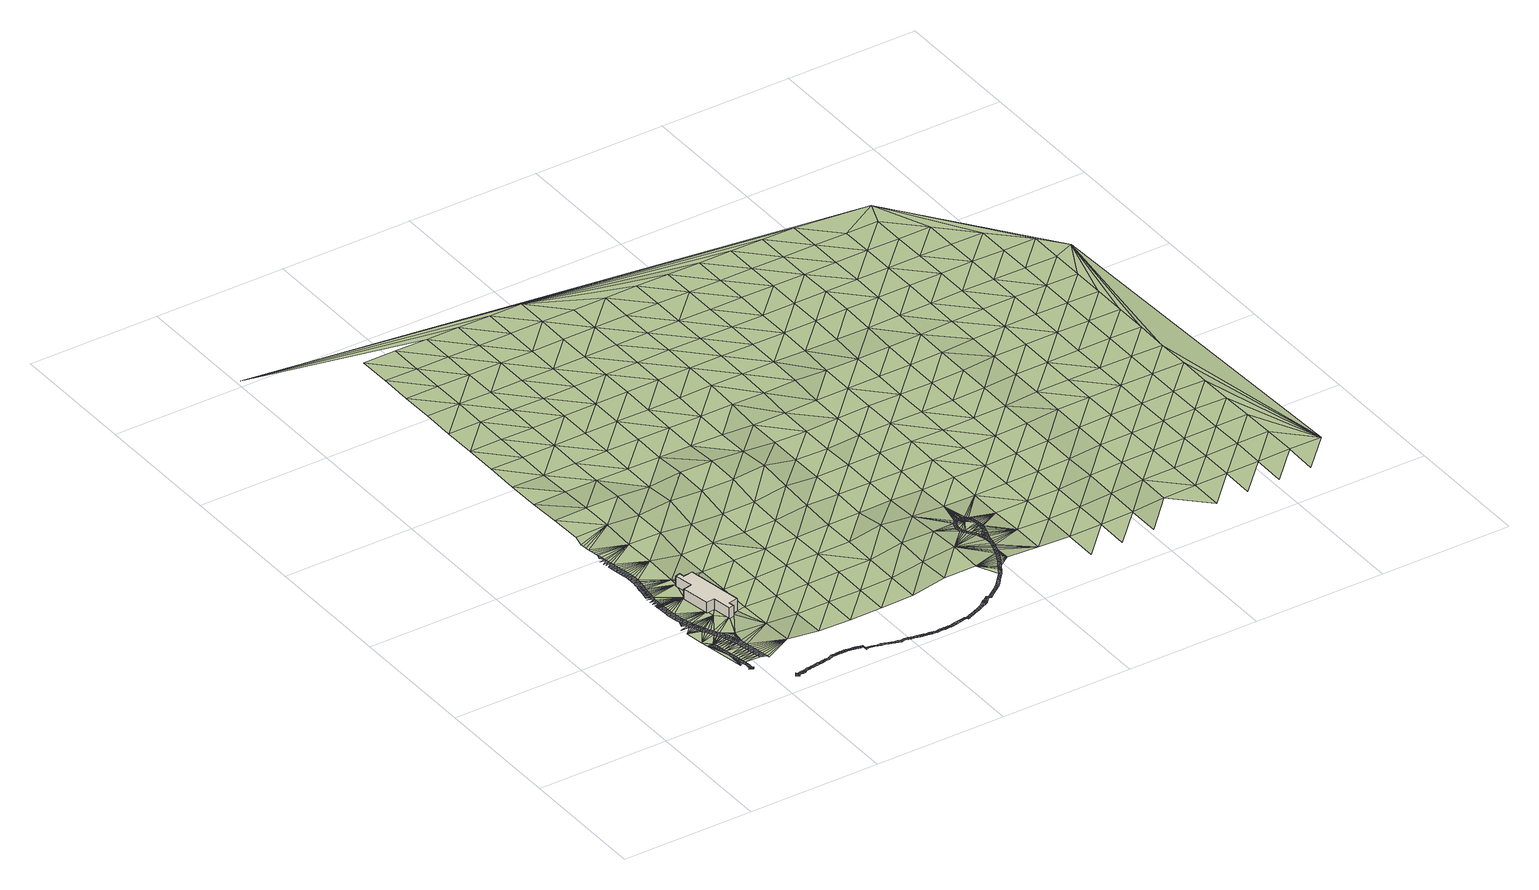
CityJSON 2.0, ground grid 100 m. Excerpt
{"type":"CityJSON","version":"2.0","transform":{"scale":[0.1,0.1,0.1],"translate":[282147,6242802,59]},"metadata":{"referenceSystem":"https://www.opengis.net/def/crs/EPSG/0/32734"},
"CityObjects":{
"building1":{"type":"Building","attributes":{"osm_building":"grandstand","osm_building:levels":"2","osm_name":"CPUT Athletics Stadium","osm_address":"Bellville 7530 Cape Town","plus_code":"4FRW3J9V+8PF","ground_height":63.76,"building_height":6.9,"roof_height":70.66},"geometry":[{"type":"Solid","lod":"1","boundaries":[[[[0,1,2,3]],[[1,4,5,2]],[[4,6,7,5]],[[6,8,9,7]],[[8,10,11,9]],[[10,12,13,11]],[[12,14,15,13]],[[14,16,17,15]],[[16,18,19,17]],[[18,20,21,19]],[[20,22,23,21]],[[22,0,3,23]],[[3,2,5,7,9,11,13,15,17,19,21,23]],[[22,20,18,16,14,12,10,8,6,4,1,0]]]]}]},
"terrain1":{"type":"TINRelief","geometry":[{"type":"CompositeSurface","lod":"1","boundaries":[[[24,25,26]],[[26,25,27]],[[28,26,27]],[[29,26,28]],[[26,29,30]],[[26,31,32]],[[30,31,26]],[[32,31,33]],[[33,34,32]],[[35,32,34]],[[32,35,36]],[[37,32,36]],[[38,32,39]],[[32,37,40]],[[41,32,40]],[[32,41,42]],[[32,42,43]],[[43,44,32]],[[32,44,45]],[[32,45,46]],[[47,32,46]],[[48,32,47]],[[48,49,32]],[[32,49,50]],[[51,32,50]],[[51,52,32]],[[32,52,39]],[[53,38,39]],[[53,54,38]],[[38,54,55]],[[38,55,56]],[[56,57,38]],[[38,58,59]],[[60,61,62]],[[63,64,60]],[[65,64,66]],[[57,67,38]],[[65,68,69]],[[69,70,71]],[[71,72,73]],[[74,73,75]],[[67,57,76]],[[67,76,77]],[[67,77,78]],[[79,59,80]],[[81,82,74]],[[83,84,85]],[[84,83,86]],[[85,84,79]],[[87,80,59]],[[78,88,89]],[[82,90,91]],[[89,88,92]],[[89,92,93]],[[94,87,59]],[[93,95,89]],[[96,97,91]],[[98,94,59]],[[38,99,58]],[[100,97,101]],[[102,103,95]],[[103,102,104]],[[105,98,59]],[[106,107,104]],[[108,107,106]],[[107,108,109]],[[107,109,110]],[[100,111,110]],[[59,112,105]],[[112,59,58]],[[113,99,38]],[[38,114,113]],[[115,116,86]],[[116,115,117]],[[116,117,118]],[[114,38,67]],[[118,119,116]],[[62,61,120]],[[63,60,62]],[[63,66,64]],[[68,65,66]],[[68,70,69]],[[72,71,70]],[[89,67,78]],[[73,72,75]],[[103,89,95]],[[74,75,121]],[[103,104,107]],[[81,74,121]],[[97,122,101]],[[123,90,82]],[[96,91,90]],[[110,124,107]],[[97,96,122]],[[100,101,111]],[[123,82,81]],[[111,124,110]],[[125,126,127]],[[128,125,127]],[[128,129,125]],[[129,130,125]],[[131,132,126]],[[133,134,135]],[[136,132,131]],[[131,137,136]],[[131,138,137]],[[131,139,138]],[[125,130,140]],[[131,141,139]],[[134,142,135]],[[125,140,143]],[[144,145,146]],[[135,142,147]],[[125,143,148]],[[149,141,131]],[[150,135,147]],[[150,151,135]],[[135,151,152]],[[152,153,135]],[[154,125,148]],[[135,153,155]],[[131,156,149]],[[157,135,155]],[[157,158,135]],[[135,158,159]],[[159,160,135]],[[161,125,154]],[[161,162,125]],[[163,164,165]],[[166,164,163]],[[156,167,168]],[[169,164,166]],[[168,167,170]],[[167,171,170]],[[169,172,164]],[[171,167,173]],[[164,172,174]],[[167,175,173]],[[175,167,176]],[[162,177,178]],[[167,179,176]],[[179,167,180]],[[167,181,180]],[[182,181,167]],[[177,133,178]],[[183,182,167]],[[167,184,183]],[[185,184,167]],[[186,185,167]],[[187,188,189]],[[188,187,190]],[[167,145,186]],[[191,190,187]],[[187,192,191]],[[145,167,146]],[[193,192,187]],[[194,193,187]],[[194,187,195]],[[125,131,126]],[[167,196,146]],[[197,195,187]],[[135,178,133]],[[198,197,187]],[[199,200,201]],[[167,156,131]],[[178,125,162]],[[202,198,203]],[[204,205,206]],[[202,203,207]],[[160,207,203]],[[208,209,196]],[[209,208,210]],[[211,210,208]],[[212,211,208]],[[212,208,213]],[[203,135,160]],[[208,214,213]],[[214,208,215]],[[216,215,208]],[[217,216,218]],[[218,219,217]],[[167,208,196]],[[178,135,220]],[[219,218,221]],[[125,222,131]],[[221,218,223]],[[218,224,223]],[[218,225,224]],[[225,218,226]],[[178,222,125]],[[227,226,218]],[[187,203,198]],[[220,135,203]],[[218,216,208]],[[228,227,229]],[[230,228,229]],[[230,229,231]],[[231,229,232]],[[229,233,232]],[[229,234,233]],[[235,234,229]],[[229,236,235]],[[208,167,237]],[[229,238,236]],[[229,239,238]],[[239,229,240]],[[240,229,241]],[[218,229,227]],[[241,242,243]],[[244,220,20]],[[245,243,242]],[[245,242,246]],[[247,246,242]],[[247,242,248]],[[248,242,249]],[[249,242,250]],[[251,250,242]],[[251,242,252]],[[252,242,253]],[[254,218,208]],[[20,220,203]],[[255,256,253]],[[256,255,257]],[[257,255,258]],[[218,254,259]],[[229,242,241]],[[254,260,259]],[[255,261,258]],[[203,262,20]],[[203,187,263]],[[261,255,264]],[[265,259,20]],[[255,253,242]],[[265,20,262]],[[218,259,266]],[[267,229,218]],[[263,187,268]],[[269,262,203]],[[270,264,271]],[[259,265,266]],[[266,267,218]],[[264,255,271]],[[242,229,272]],[[269,203,263]],[[262,273,265]],[[270,274,275]],[[229,267,272]],[[274,270,271]],[[255,242,276]],[[262,269,273]],[[265,277,266]],[[278,279,275]],[[263,268,280]],[[242,272,276]],[[278,275,274]],[[281,271,255]],[[265,273,277]],[[266,282,267]],[[283,284,279]],[[280,268,285]],[[286,269,263]],[[281,255,276]],[[278,283,279]],[[274,271,287]],[[282,266,277]],[[267,288,272]],[[286,263,280]],[[269,289,273]],[[287,278,274]],[[290,284,291]],[[287,271,281]],[[283,292,284]],[[267,282,288]],[[272,293,276]],[[269,286,289]],[[284,292,291]],[[294,277,273]],[[295,296,290]],[[285,297,280]],[[298,283,278]],[[272,288,293]],[[278,287,299]],[[277,294,282]],[[281,276,300]],[[296,295,301]],[[294,273,289]],[[290,291,295]],[[283,298,292]],[[297,285,302]],[[278,299,298]],[[280,303,286]],[[281,300,287]],[[300,276,293]],[[304,305,301]],[[288,282,306]],[[292,307,291]],[[303,280,297]],[[294,308,282]],[[304,301,295]],[[289,286,309]],[[299,287,310]],[[307,292,298]],[[311,312,305]],[[282,308,306]],[[300,310,287]],[[293,288,313]],[[291,314,295]],[[286,303,309]],[[305,304,311]],[[289,315,294]],[[299,316,298]],[[307,314,291]],[[297,302,317]],[[288,306,313]],[[310,316,299]],[[318,300,293]],[[315,289,309]],[[312,311,319]],[[308,294,320]],[[304,295,321]],[[317,302,322]],[[314,323,295]],[[324,303,297]],[[325,326,327]],[[328,307,298]],[[318,293,313]],[[316,329,298]],[[300,330,310]],[[304,321,311]],[[294,315,320]],[[321,295,323]],[[309,303,324]],[[306,308,331]],[[307,328,314]],[[324,297,317]],[[328,298,329]],[[300,318,330]],[[316,310,332]],[[319,311,333]],[[308,320,331]],[[313,306,334]],[[335,323,314]],[[321,333,311]],[[309,336,315]],[[337,309,324]],[[310,330,332]],[[314,328,335]],[[326,338,327]],[[317,322,339]],[[316,340,329]],[[306,331,334]],[[318,313,341]],[[309,337,336]],[[333,325,319]],[[315,342,320]],[[343,321,323]],[[339,322,344]],[[316,332,340]],[[323,335,345]],[[317,346,324]],[[330,318,341]],[[328,329,347]],[[341,313,334]],[[321,343,333]],[[315,336,342]],[[343,323,345]],[[348,331,320]],[[328,347,335]],[[346,317,339]],[[347,329,340]],[[337,324,349]],[[338,350,327]],[[330,351,332]],[[352,325,333]],[[320,342,348]],[[330,341,353]],[[354,334,331]],[[345,335,355]],[[349,324,346]],[[333,343,352]],[[356,336,337]],[[340,332,351]],[[330,353,351]],[[347,355,335]],[[344,357,339]],[[331,348,354]],[[341,334,358]],[[345,359,343]],[[356,337,349]],[[325,352,326]],[[342,336,360]],[[357,344,361]],[[355,359,345]],[[346,339,362]],[[358,353,341]],[[363,347,340]],[[358,334,354]],[[340,351,364]],[[343,365,352]],[[336,356,360]],[[342,366,348]],[[357,362,339]],[[363,340,364]],[[359,365,343]],[[367,349,346]],[[368,355,347]],[[361,369,370]],[[371,361,370]],[[372,351,353]],[[326,352,373]],[[361,371,374]],[[342,360,366]],[[375,353,358]],[[374,376,361]],[[348,377,354]],[[355,368,359]],[[362,367,346]],[[361,376,378]],[[347,363,368]],[[365,373,352]],[[357,361,379]],[[378,380,361]],[[349,381,356]],[[372,364,351]],[[361,380,382]],[[353,375,372]],[[361,382,383]],[[384,361,383]],[[348,366,377]],[[384,385,361]],[[379,361,385]],[[386,358,354]],[[367,381,349]],[[373,338,326]],[[362,357,387]],[[360,356,388]],[[389,390,391]],[[365,359,392]],[[393,357,379]],[[357,393,394]],[[359,368,395]],[[396,389,391]],[[357,394,397]],[[398,396,391]],[[397,399,357]],[[400,398,391]],[[363,364,401]],[[399,402,357]],[[386,354,377]],[[357,403,387]],[[404,364,372]],[[403,357,405]],[[406,400,391]],[[407,405,357]],[[408,407,357]],[[409,408,357]],[[357,402,410]],[[409,357,411]],[[412,406,391]],[[357,413,411]],[[414,357,410]],[[362,415,367]],[[416,375,358]],[[413,357,417]],[[417,357,414]],[[418,412,391]],[[356,381,388]],[[419,362,387]],[[420,362,419]],[[420,421,362]],[[359,395,392]],[[422,362,421]],[[391,423,418]],[[362,422,424]],[[362,424,425]],[[362,425,426]],[[427,362,426]],[[428,362,427]],[[423,391,429]],[[362,428,430]],[[431,429,391]],[[360,432,366]],[[363,401,368]],[[433,373,365]],[[362,430,434]],[[435,431,391]],[[436,362,434]],[[436,437,362]],[[437,438,362]],[[401,364,404]],[[362,438,415]],[[358,386,416]],[[439,367,415]],[[440,367,439]],[[375,441,372]],[[373,433,338]],[[442,367,440]],[[443,367,442]],[[410,444,414]],[[367,443,445]],[[360,388,432]],[[365,392,433]],[[446,447,448]],[[414,444,449]],[[417,450,451]],[[417,414,450]],[[449,452,414]],[[453,450,414]],[[454,414,452]],[[453,414,454]],[[366,455,377]],[[456,395,368]],[[391,457,435]],[[458,459,460]],[[446,458,460]],[[461,460,459]],[[447,446,460]],[[445,462,367]],[[463,435,457]],[[464,465,466]],[[466,467,468]],[[469,470,471]],[[367,472,381]],[[447,460,473]],[[474,475,461]],[[476,477,478]],[[479,480,481]],[[482,483,480]],[[483,481,480]],[[465,484,474]],[[477,468,467]],[[478,485,476]],[[463,457,486]],[[482,476,485]],[[482,480,476]],[[460,487,473]],[[488,487,489]],[[477,476,490]],[[375,416,441]],[[456,368,401]],[[491,486,457]],[[491,457,492]],[[477,490,468]],[[489,487,460]],[[466,468,464]],[[465,464,493]],[[494,460,461]],[[495,404,372]],[[460,496,489]],[[493,497,465]],[[366,432,455]],[[497,484,465]],[[496,460,498]],[[484,475,474]],[[494,461,475]],[[445,499,462]],[[499,500,462]],[[501,498,460]],[[502,503,492]],[[500,504,462]],[[505,501,460]],[[506,386,377]],[[502,507,503]],[[508,462,504]],[[505,460,509]],[[462,472,367]],[[507,502,510]],[[509,460,511]],[[508,512,462]],[[512,513,462]],[[502,470,510]],[[514,515,516]],[[338,433,350]],[[517,511,460]],[[460,518,517]],[[513,519,462]],[[520,460,494]],[[460,521,518]],[[522,460,520]],[[521,460,522]],[[502,471,470]],[[523,462,519]],[[524,388,381]],[[525,392,395]],[[514,462,523]],[[516,462,514]],[[462,516,526]],[[527,471,502]],[[528,462,526]],[[372,441,495]],[[456,529,395]],[[530,527,502]],[[502,531,530]],[[532,462,528]],[[532,533,462]],[[534,462,533]],[[462,534,535]],[[536,462,535]],[[531,502,537]],[[538,537,502]],[[386,506,416]],[[539,401,404]],[[502,492,457]],[[538,502,540]],[[506,377,455]],[[540,502,541]],[[502,542,541]],[[502,543,542]],[[392,525,433]],[[502,544,543]],[[381,472,524]],[[395,529,525]],[[432,388,545]],[[401,539,456]],[[546,544,547]],[[548,546,547]],[[549,548,547]],[[327,350,550]],[[539,404,495]],[[551,549,547]],[[552,551,547]],[[553,547,554]],[[547,553,555]],[[547,556,552]],[[557,547,555]],[[558,556,547]],[[557,559,547]],[[558,547,560]],[[561,560,547]],[[562,561,547]],[[559,563,547]],[[563,562,547]],[[416,564,441]],[[565,566,536]],[[565,567,566]],[[567,568,566]],[[554,566,568]],[[536,566,462]],[[544,502,547]],[[350,433,569]],[[388,524,545]],[[506,564,416]],[[455,432,570]],[[529,456,571]],[[569,433,525]],[[572,472,462]],[[566,554,547]],[[495,441,573]],[[456,539,571]],[[457,574,502]],[[432,545,570]],[[564,573,441]],[[506,455,575]],[[576,525,529]],[[572,462,566]],[[577,524,472]],[[495,578,539]],[[457,579,574]],[[529,571,576]],[[547,502,580]],[[506,575,564]],[[575,455,570]],[[573,578,495]],[[350,569,581]],[[472,572,577]],[[566,547,580]],[[545,524,582]],[[571,539,583]],[[581,569,525]],[[580,502,574]],[[525,576,584]],[[573,564,585]],[[578,583,539]],[[579,586,587]],[[524,577,582]],[[585,564,575]],[[525,584,581]],[[570,545,588]],[[576,571,589]],[[566,590,572]],[[591,578,573]],[[566,580,592]],[[583,589,571]],[[574,579,593]],[[545,582,588]],[[591,573,585]],[[350,581,594]],[[572,590,577]],[[595,575,570]],[[596,584,576]],[[590,566,592]],[[578,597,583]],[[579,587,593]],[[589,596,576]],[[574,598,580]],[[595,570,588]],[[597,578,591]],[[582,577,599]],[[600,585,575]],[[581,584,601]],[[602,589,583]],[[598,574,593]],[[577,590,599]],[[596,601,584]],[[603,592,580]],[[575,595,600]],[[602,583,597]],[[587,604,605]],[[588,582,606]],[[607,591,585]],[[594,608,350]],[[609,596,589]],[[603,580,598]],[[599,606,582]],[[601,594,581]],[[592,610,590]],[[591,607,597]],[[600,607,585]],[[589,602,609]],[[587,611,593]],[[595,588,612]],[[610,592,603]],[[606,613,588]],[[599,590,614]],[[596,615,601]],[[587,605,611]],[[596,609,616]],[[598,593,617]],[[595,612,600]],[[602,597,618]],[[612,588,613]],[[607,619,597]],[[608,620,350]],[[599,614,606]],[[615,594,601]],[[614,590,610]],[[596,616,615]],[[602,618,609]],[[617,593,611]],[[618,597,619]],[[603,598,621]],[[622,623,605]],[[624,613,606]],[[607,600,625]],[[612,626,600]],[[616,609,627]],[[621,598,617]],[[327,550,628]],[[624,606,614]],[[594,615,608]],[[629,610,603]],[[625,619,607]],[[625,600,626]],[[618,627,609]],[[605,630,611]],[[620,631,350]],[[632,612,613]],[[615,616,633]],[[629,603,621]],[[613,624,634]],[[635,614,610]],[[605,623,630]],[[616,627,633]],[[617,611,636]],[[637,618,619]],[[632,613,634]],[[638,619,625]],[[639,626,612]],[[640,608,615]],[[635,610,629]],[[614,641,624]],[[636,611,630]],[[637,619,638]],[[615,633,640]],[[621,617,642]],[[643,627,618]],[[612,632,639]],[[644,625,626]],[[631,645,350]],[[614,635,641]],[[624,646,634]],[[642,617,636]],[[618,637,643]],[[640,620,608]],[[630,623,647]],[[621,648,629]],[[633,627,649]],[[644,626,639]],[[650,638,625]],[[623,651,647]],[[624,641,646]],[[652,632,634]],[[649,640,633]],[[648,621,642]],[[649,627,643]],[[635,629,653]],[[625,644,650]],[[630,654,636]],[[655,637,638]],[[647,656,630]],[[652,634,646]],[[645,550,350]],[[641,635,653]],[[657,639,632]],[[658,620,640]],[[648,653,629]],[[654,630,656]],[[650,655,638]],[[658,640,649]],[[636,659,642]],[[660,643,637]],[[632,652,657]],[[661,647,651]],[[662,644,639]],[[646,641,663]],[[659,636,654]],[[641,653,664]],[[637,655,660]],[[620,658,631]],[[642,665,648]],[[644,662,650]],[[666,649,643]],[[662,639,657]],[[656,647,667]],[[641,664,663]],[[652,646,668]],[[658,649,666]],[[665,642,659]],[[666,643,660]],[[653,648,669]],[[667,647,661]],[[654,656,670]],[[652,668,657]],[[655,650,671]],[[668,646,663]],[[662,672,650]],[[669,664,653]],[[673,631,658]],[[669,648,665]],[[655,671,660]],[[670,656,667]],[[650,672,671]],[[658,666,673]],[[659,654,674]],[[657,675,662]],[[676,661,677]],[[675,657,668]],[[663,664,678]],[[660,679,666]],[[674,654,670]],[[669,680,664]],[[673,645,631]],[[681,665,659]],[[682,672,662]],[[679,660,671]],[[667,661,683]],[[664,680,678]],[[682,662,675]],[[684,668,663]],[[673,666,685]],[[659,674,681]],[[686,669,665]],[[661,676,683]],[[685,666,679]],[[670,667,687]],[[688,671,672]],[[684,663,678]],[[672,682,689]],[[669,686,680]],[[690,675,668]],[[691,645,673]],[[686,665,681]],[[687,667,683]],[[672,689,688]],[[673,685,691]],[[674,670,692]],[[675,690,682]],[[671,693,679]],[[668,684,690]],[[676,694,695]],[[680,696,678]],[[692,670,687]],[[680,686,696]],[[671,688,693]],[[645,691,550]],[[697,681,674]],[[689,682,698]],[[685,679,699]],[[676,700,683]],[[698,682,690]],[[684,678,701]],[[685,699,691]],[[674,692,697]],[[696,702,678]],[[679,693,699]],[[703,686,681]],[[695,700,676]],[[683,704,687]],[[684,701,690]],[[688,689,705]],[[701,678,702]],[[706,689,698]],[[550,691,707]],[[697,703,681]],[[708,696,686]],[[693,688,705]],[[704,683,700]],[[705,689,706]],[[699,707,691]],[[687,709,692]],[[710,695,711]],[[712,698,690]],[[703,708,686]],[[701,713,690]],[[714,702,696]],[[709,687,704]],[[700,695,710]],[[692,715,697]],[[698,712,706]],[[716,699,693]],[[712,690,713]],[[693,705,717]],[[696,708,714]],[[710,704,700]],[[718,701,702]],[[715,692,709]],[[693,717,716]],[[703,697,719]],[[720,707,699]],[[707,628,550]],[[704,710,709]],[[705,706,721]],[[718,702,714]],[[712,722,706]],[[723,713,701]],[[719,697,715]],[[699,716,720]],[[710,715,709]],[[724,708,703]],[[721,717,705]],[[706,722,721]],[[701,718,723]],[[710,719,715]],[[712,713,725]],[[724,703,719]],[[726,714,708]],[[707,720,628]],[[710,724,719]],[[725,722,712]],[[727,716,717]],[[725,713,723]],[[728,717,721]],[[708,724,726]],[[729,718,714]],[[716,727,720]],[[717,728,727]],[[730,721,722]],[[729,714,726]],[[731,722,725]],[[628,720,727]],[[732,723,718]],[[722,731,730]],[[733,728,721]],[[718,729,732]],[[734,725,723]],[[735,724,710]],[[728,733,727]],[[727,733,628]],[[721,730,733]],[[734,723,732]],[[736,731,725]],[[724,735,726]],[[736,725,734]],[[737,628,733]],[[737,730,731]],[[729,726,735]],[[730,737,733]],[[729,735,732]],[[737,731,736]],[[737,735,628]],[[734,732,735]],[[735,736,734]],[[737,736,735]]]}]},
"road1":{"type":"Road","attributes":{"osm_highway":"service","osm_lanes":"1","osm_surface":"asphalt"},"geometry":[{"type":"MultiSurface","lod":"1","boundaries":[[[106,88,46]],[[40,43,42]],[[42,41,40]],[[43,45,44]],[[43,40,45]],[[45,40,46]],[[48,46,88]],[[46,40,106]],[[36,100,37]],[[100,40,37]],[[35,97,36]],[[49,48,50]],[[48,51,50]],[[55,51,48]],[[88,93,92]],[[48,47,46]],[[35,34,91]],[[53,39,54]],[[39,52,51]],[[77,88,78]],[[51,55,39]],[[88,55,48]],[[77,55,88]],[[54,39,55]],[[55,57,56]],[[57,55,76]],[[77,76,55]],[[738,739,740]],[[739,741,740]],[[742,743,744]],[[738,745,746]],[[64,27,60]],[[65,28,27]],[[60,25,24]],[[741,61,24]],[[27,25,60]],[[64,65,27]],[[745,744,747]],[[743,748,749]],[[749,747,744]],[[60,24,61]],[[741,750,61]],[[741,739,750]],[[746,745,747]],[[746,739,738]],[[743,749,744]],[[40,109,106]],[[40,100,110]],[[40,110,109]],[[100,36,97]],[[73,33,31]],[[93,102,95]],[[102,93,104]],[[106,104,93]],[[93,88,106]],[[109,108,106]],[[34,33,74]],[[31,71,73]],[[71,30,29]],[[73,74,33]],[[29,69,71]],[[69,29,65]],[[29,28,65]],[[97,35,91]],[[82,91,34]],[[74,82,34]],[[31,30,71]]]}]},
"road2":{"type":"Road","attributes":{"osm_access":"private","osm_highway":"service","osm_is_in":"Bellville Campus, Cape Peninsula University of Technology, Bellville, Western Cape, South Africa","osm_lanes":"2","osm_maxspeed":"30","osm_name":"Mabaleng Way"},"geometry":[{"type":"MultiSurface","lod":"1","boundaries":[[[85,79,83]],[[127,86,83]],[[79,127,83]],[[86,126,115]],[[117,115,136]],[[117,136,118]],[[127,79,80]],[[118,138,119]],[[139,751,119]],[[751,139,752]],[[80,87,128]],[[753,752,139]],[[94,130,87]],[[130,94,98]],[[753,149,754]],[[105,140,98]],[[755,754,149]],[[148,105,112]],[[112,58,148]],[[86,127,126]],[[148,58,99]],[[115,126,132]],[[168,756,755]],[[136,115,132]],[[137,118,136]],[[118,137,138]],[[119,138,139]],[[80,128,127]],[[168,757,756]],[[87,129,128]],[[168,758,757]],[[141,753,139]],[[129,87,130]],[[141,149,753]],[[113,161,99]],[[140,130,98]],[[143,140,105]],[[759,758,171]],[[148,143,105]],[[149,156,755]],[[162,113,114]],[[156,168,755]],[[760,759,171]],[[120,190,62]],[[148,99,154]],[[114,67,177]],[[62,192,63]],[[99,161,154]],[[168,170,758]],[[175,761,760]],[[63,192,66]],[[177,67,89]],[[758,170,171]],[[175,762,761]],[[194,68,66]],[[161,113,162]],[[763,762,176]],[[133,89,103]],[[764,763,179]],[[194,70,68]],[[764,180,765]],[[190,120,188]],[[765,180,766]],[[171,173,760]],[[162,114,177]],[[70,197,72]],[[62,190,191]],[[767,766,183]],[[147,103,107]],[[62,191,192]],[[107,124,147]],[[175,760,173]],[[75,72,198]],[[111,152,124]],[[198,121,75]],[[101,153,111]],[[101,122,153]],[[122,96,153]],[[66,192,193]],[[89,133,177]],[[155,96,90]],[[176,762,175]],[[121,202,81]],[[66,193,194]],[[157,90,123]],[[123,81,158]],[[763,176,179]],[[764,179,180]],[[70,194,195]],[[133,103,134]],[[181,766,180]],[[181,182,766]],[[70,195,197]],[[103,142,134]],[[182,183,766]],[[103,147,142]],[[767,183,184]],[[197,198,72]],[[147,124,150]],[[124,151,150]],[[124,152,151]],[[111,153,152]],[[768,184,185]],[[202,121,198]],[[155,153,96]],[[90,157,155]],[[186,768,185]],[[157,123,158]],[[81,202,207]],[[158,81,159]],[[159,81,207]],[[769,186,145]],[[769,145,144]],[[146,770,144]],[[771,772,209]],[[207,160,159]],[[209,773,771]],[[146,196,772]],[[772,196,209]],[[773,212,774]],[[775,774,212]],[[773,209,210]],[[773,210,211]],[[212,773,211]],[[776,775,214]],[[165,776,214]],[[213,775,212]],[[163,165,215]],[[775,213,214]],[[166,163,216]],[[166,216,169]],[[165,214,215]],[[216,163,215]],[[169,219,172]],[[172,219,174]],[[169,216,217]],[[217,219,169]],[[174,224,777]],[[174,219,221]],[[777,224,778]],[[174,221,223]],[[223,224,174]],[[200,778,227]],[[201,200,227]],[[225,778,224]],[[778,225,226]],[[201,232,199]],[[778,226,227]],[[779,199,232]],[[780,779,233]],[[234,204,780]],[[227,228,201]],[[235,205,204]],[[230,201,228]],[[231,201,230]],[[231,232,201]],[[205,236,781]],[[779,232,233]],[[239,782,781]],[[780,233,234]],[[783,782,239]],[[234,235,204]],[[783,240,784]],[[205,235,236]],[[781,236,238]],[[781,238,239]],[[239,240,783]],[[784,240,241]],[[784,241,243]],[[245,785,243]],[[246,786,245]],[[787,246,247]],[[248,788,247]],[[249,788,248]]]}]},
"road3":{"type":"Road","attributes":{"osm_access":"private","osm_highway":"unclassified","osm_lanes":"1","osm_surface":"ground"},"geometry":[{"type":"MultiSurface","lod":"1","boundaries":[[[789,790,791]],[[792,793,794]],[[795,792,796]],[[790,794,797]],[[795,796,798]],[[799,800,801]],[[802,803,804]],[[799,801,803]],[[805,804,806]],[[800,807,808]],[[800,809,807]],[[808,807,798]],[[799,803,802]],[[809,800,799]],[[804,810,802]],[[804,805,810]],[[806,811,805]],[[812,798,807]],[[813,814,815]],[[816,814,813]],[[817,818,819]],[[819,818,820]],[[816,817,814]],[[817,819,814]],[[821,822,823]],[[815,824,825]],[[824,815,814]],[[825,826,827]],[[825,824,828]],[[829,830,831]],[[794,793,797]],[[790,797,791]],[[793,792,832]],[[832,792,795]],[[798,812,795]],[[820,833,834]],[[833,820,818]],[[834,833,835]],[[829,831,791]],[[835,833,830]],[[835,830,829]],[[789,791,831]],[[836,823,837]],[[838,839,840]],[[841,839,811]],[[842,843,844]],[[840,843,845]],[[844,846,842]],[[841,811,847]],[[839,838,811]],[[847,811,806]],[[838,840,848]],[[843,842,845]],[[840,845,848]],[[842,849,850]],[[842,846,849]],[[851,852,853]],[[850,852,851]],[[854,855,856]],[[855,854,853]],[[856,857,854]],[[853,854,858]],[[858,851,853]],[[859,860,861]],[[859,861,862]],[[857,860,863]],[[857,864,854]],[[859,862,865]],[[852,850,849]],[[857,863,864]],[[866,865,867]],[[863,860,859]],[[868,869,870]],[[871,867,869]],[[872,868,870]],[[865,873,859]],[[865,866,873]],[[869,868,871]],[[871,866,867]],[[874,868,875]],[[875,876,874]],[[872,875,868]],[[877,876,878]],[[876,877,874]],[[879,877,878]],[[880,878,881]],[[880,881,882]],[[879,878,880]],[[880,882,883]],[[884,885,886]],[[885,887,886]],[[884,886,883]],[[884,883,882]],[[885,888,889]],[[823,836,821]],[[837,890,891]],[[836,837,891]],[[821,836,892]],[[893,894,895]],[[896,890,894]],[[897,895,898]],[[891,890,896]],[[899,896,894]],[[900,901,897]],[[893,899,894]],[[895,897,893]],[[897,898,900]],[[902,903,900]],[[904,902,900]],[[905,906,907]],[[902,904,908]],[[906,905,908]],[[909,910,911]],[[907,911,910]],[[912,913,909]],[[914,912,915]],[[916,917,918]],[[916,915,917]],[[919,918,920]],[[900,903,901]],[[910,921,907]],[[907,922,905]],[[907,921,922]],[[910,909,913]],[[923,902,908]],[[915,924,914]],[[914,913,912]],[[916,918,925]],[[926,925,918]],[[924,915,916]],[[905,923,908]],[[926,918,919]],[[920,927,919]],[[928,929,930]],[[930,931,932]],[[928,933,934]],[[934,933,935]],[[927,936,937]],[[938,939,940]],[[941,942,943]],[[939,944,942]],[[931,940,932]],[[928,934,945]],[[935,946,934]],[[947,948,949]],[[950,948,947]],[[826,825,828]],[[885,889,887]],[[826,950,827]],[[949,948,951]],[[951,946,949]],[[948,950,952]],[[950,953,952]],[[953,950,826]],[[949,946,935]],[[954,927,937]],[[936,955,956]],[[957,956,955]],[[958,959,960]],[[957,959,961]],[[958,960,962]],[[957,961,956]],[[937,936,956]],[[963,961,959]],[[959,958,963]],[[964,958,962]],[[962,965,964]],[[965,966,967]],[[940,968,938]],[[939,938,944]],[[931,930,929]],[[968,940,969]],[[969,940,931]],[[970,971,972]],[[970,965,967]],[[967,943,971]],[[971,970,967]],[[941,943,967]],[[944,943,942]],[[966,965,962]],[[945,929,928]],[[927,954,919]],[[888,973,889]],[[974,889,973]],[[975,974,976]],[[975,889,974]],[[976,974,977]],[[978,977,979]],[[976,977,978]],[[980,979,981]],[[978,979,980]],[[980,981,982]],[[983,982,984]],[[985,983,986]],[[985,982,983]],[[984,982,987]],[[987,982,981]],[[988,986,989]],[[988,985,986]],[[989,986,990]],[[990,991,989]],[[989,991,992]],[[991,993,992]],[[993,991,994]],[[993,994,995]],[[996,997,998]],[[995,998,999]],[[998,995,996]],[[996,995,994]],[[1000,1001,1002]],[[999,1001,995]],[[1002,1001,999]],[[1003,1002,1004]],[[1002,1003,1000]],[[1003,1004,1005]],[[1005,1006,369]],[[1006,1005,1004]],[[369,1006,1007]],[[1007,1008,1009]],[[1010,369,1009]],[[1010,370,369]],[[1009,369,1007]],[[374,371,1011]],[[1011,370,1010]],[[371,370,1011]],[[374,1012,376]],[[1011,1012,374]],[[376,1012,390]],[[378,389,380]],[[389,378,376]],[[380,400,382]],[[406,383,382]],[[398,380,396]],[[396,380,389]],[[376,390,389]],[[406,382,400]],[[406,412,383]],[[384,412,385]],[[384,383,412]],[[385,412,418]],[[379,385,429]],[[431,393,379]],[[393,431,394]],[[463,397,394]],[[429,431,379]],[[429,385,423]],[[385,418,423]],[[435,463,394]],[[435,394,431]],[[463,486,397]],[[486,399,397]],[[399,486,402]],[[410,402,503]],[[491,402,486]],[[492,402,491]],[[503,444,410]],[[503,507,444]],[[503,402,492]],[[444,507,510]],[[483,485,453]],[[454,452,471]],[[449,470,452]],[[453,454,479]],[[449,444,470]],[[485,483,482]],[[451,450,467]],[[417,451,467]],[[477,450,453]],[[467,450,477]],[[478,477,453]],[[453,485,478]],[[417,467,413]],[[453,479,481]],[[481,483,453]],[[469,471,452]],[[527,479,471]],[[527,480,479]],[[479,454,471]],[[530,480,527]],[[476,480,531]],[[531,537,490]],[[538,490,537]],[[531,490,476]],[[480,530,531]],[[470,469,452]],[[444,510,470]],[[540,490,538]],[[380,398,400]],[[403,420,419]],[[403,419,387]],[[421,420,458]],[[420,403,458]],[[403,405,458]],[[425,424,426]],[[424,448,426]],[[426,448,428]],[[422,448,424]],[[428,427,426]],[[448,422,421]],[[461,405,407]],[[409,411,465]],[[413,466,465]],[[413,467,466]],[[413,465,411]],[[409,465,474]],[[446,448,421]],[[421,458,446]],[[461,407,408]],[[461,408,409]],[[405,459,458]],[[405,461,459]],[[409,474,461]],[[428,448,430]],[[434,437,436]],[[473,434,430]],[[434,473,437]],[[473,430,447]],[[437,473,415]],[[430,448,447]],[[437,415,438]],[[473,439,415]],[[442,440,443]],[[488,445,443]],[[440,439,488]],[[440,488,443]],[[487,439,473]],[[488,500,445]],[[488,439,487]],[[499,445,500]],[[504,489,496]],[[504,488,489]],[[519,496,498]],[[496,508,504]],[[504,500,488]],[[512,508,496]],[[512,496,513]],[[519,513,496]],[[498,501,519]],[[464,468,540]],[[541,493,464]],[[484,549,475]],[[493,542,497]],[[497,549,484]],[[561,562,521]],[[522,561,521]],[[556,520,494]],[[563,521,562]],[[556,494,475]],[[520,561,522]],[[521,563,559]],[[540,541,464]],[[544,497,543]],[[543,497,542]],[[544,546,548]],[[548,497,544]],[[497,548,549]],[[520,560,561]],[[520,558,560]],[[551,552,475]],[[556,475,552]],[[520,556,558]],[[475,549,551]],[[541,542,493]],[[505,528,501]],[[509,528,505]],[[534,533,509]],[[565,509,511]],[[535,534,509]],[[533,532,509]],[[523,515,514]],[[523,501,515]],[[501,526,515]],[[516,515,526]],[[501,528,526]],[[509,532,528]],[[501,523,519]],[[555,553,568]],[[557,517,518]],[[568,553,554]],[[555,517,557]],[[555,568,517]],[[518,521,557]],[[521,559,557]],[[536,535,509]],[[565,536,509]],[[567,565,517]],[[568,567,517]],[[511,517,565]],[[490,540,468]]]}]}
},
"vertices":[
[1085,1402,19],[1078,1440,19],[1078,1440,117],[1085,1402,117],[1042,1434,19],[1042,1434,117],[1066,1289,19],[1066,1289,117],[1001,1278,19],[1001,1278,117],[1037,1059,19],[1037,1059,117],[1100,1069,19],[1100,1069,117],[1124,924,19],[1124,924,117],[1164,931,19],[1164,931,117],[1157,974,19],[1157,974,117],[1229,986,19],[1229,986,117],[1157,1414,19],[1157,1414,117],
[889,417,52],[885,439,52],[866,404,52],[881,460,52],[878,482,52],[874,504,52],[870,526,52],[866,548,52],[810,718,51],[858,592,52],[855,614,52],[851,635,51],[847,657,51],[843,679,51],[801,768,51],[846,713,51],[839,701,51],[839,702,51],[839,703,51],[839,704,51],[839,705,51],[840,707,51],[840,708,51],[841,709,51],[842,710,51],[842,711,51],[843,712,51],[844,712,51],[845,713,51],[847,714,51],[848,714,51],[849,714,51],[850,714,51],[851,714,51],[875,877,53],[777,905,53],[907,442,52],[911,420,52],[1024,443,48],[1019,467,48],[903,464,52],[899,486,52],[1015,492,48],[919,801,51],[1011,516,48],[895,508,52],[1006,541,48],[892,530,52],[1002,565,48],[888,552,52],[880,596,52],[998,590,48],[852,714,51],[853,713,51],[854,713,51],[836,960,53],[842,947,53],[989,637,48],[876,617,52],[835,963,53],[767,958,53],[835,961,53],[830,980,53],[848,934,53],[855,713,51],[930,782,48],[980,663,48],[872,639,51],[856,712,51],[857,711,51],[854,920,53],[858,711,51],[974,676,48],[868,661,51],[860,906,53],[886,858,51],[865,683,51],[969,691,48],[859,710,51],[941,764,48],[859,709,51],[867,892,53],[860,708,51],[948,748,48],[860,707,51],[860,706,51],[861,705,51],[962,712,48],[873,879,53],[897,839,51],[908,820,51],[825,998,53],[797,997,53],[820,1015,53],[815,1033,53],[810,1050,53],[1028,418,48],[993,615,48],[969,690,48],[985,649,48],[956,731,48],[1046,997,47],[872,992,53],[876,977,53],[882,966,53],[888,953,53],[894,939,53],[1037,1059,47],[867,1010,53],[968,804,48],[980,785,48],[1046,747,48],[862,1027,53],[857,1045,53],[852,1062,53],[848,1078,53],[900,925,53],[844,1100,53],[981,783,48],[907,911,53],[825,1363,53],[825,1351,53],[827,1376,53],[988,765,48],[913,898,53],[841,1124,53],[996,748,48],[997,746,48],[1004,725,48],[1010,705,48],[923,880,47],[1015,692,48],[838,1148,53],[1021,678,48],[1026,665,48],[1031,651,48],[1032,649,48],[935,861,48],[946,842,48],[800,1487,53],[797,1496,53],[800,1486,53],[802,1501,53],[1001,1278,48],[835,1172,53],[805,1515,53],[833,1192,53],[832,1215,53],[807,1530,53],[831,1237,53],[810,1544,53],[830,1258,53],[829,1267,53],[957,823,48],[1124,924,47],[829,1275,53],[829,1280,53],[828,1286,53],[828,1287,53],[828,1296,53],[828,1305,53],[827,1320,53],[826,1335,53],[1295,497,46],[1076,401,48],[1078,387,48],[1071,426,48],[1067,450,48],[1063,475,48],[1058,500,48],[1054,524,48],[1050,549,48],[830,1392,53],[1045,573,48],[1041,598,48],[812,1657,56],[816,1614,53],[816,1636,56],[1037,622,48],[1295,747,28],[802,1726,56],[798,1749,56],[797,1746,55],[1032,647,48],[1042,1434,48],[832,1407,53],[835,1422,53],[835,1423,53],[837,1437,53],[839,1451,53],[841,1465,53],[843,1479,53],[846,1494,53],[848,1508,53],[1046,1496,48],[851,1523,53],[1164,931,47],[853,1537,53],[1100,1070,47],[853,1538,53],[856,1562,53],[859,1586,53],[859,1589,53],[860,1613,53],[860,1638,56],[1046,1746,56],[860,1640,56],[860,1641,56],[856,1664,56],[852,1687,56],[849,1710,56],[845,1733,56],[842,1756,56],[1066,1289,48],[838,1779,56],[834,1802,56],[831,1825,56],[827,1848,56],[1046,1996,48],[823,1870,56],[1157,974,47],[820,1893,54],[816,1916,54],[814,1929,54],[809,1962,54],[803,1996,54],[801,2011,54],[797,2035,54],[793,2059,54],[789,2083,54],[1078,1440,48],[1046,2245,62],[785,2108,54],[781,2132,57],[777,2156,57],[1157,1414,48],[1085,1402,48],[797,2245,57],[1295,997,19],[1543,747,13],[797,2495,54],[1295,1246,20],[1295,1496,16],[1295,1746,11],[1543,497,18],[1543,997,15],[797,2745,40],[1046,2495,58],[1295,1996,46],[1543,1246,18],[1046,2745,43],[797,2995,38],[1295,2245,46],[1543,1496,14],[1046,2995,33],[797,3244,39],[1792,747,12],[1295,2495,54],[1543,1746,12],[1046,3244,37],[797,3494,39],[1792,497,11],[1792,997,16],[1295,2745,40],[1543,1996,19],[1792,1246,21],[797,3744,38],[1046,3744,39],[1046,3494,39],[1543,2245,68],[1792,1496,13],[1046,3993,40],[797,3993,39],[2040,747,11],[1295,3244,40],[1295,2995,37],[1543,2495,38],[797,4243,40],[2040,497,10],[2040,997,18],[1046,4243,40],[797,4493,40],[1792,1996,9],[1295,3494,39],[1792,1746,4],[2040,1246,19],[1543,2745,40],[1046,4493,39],[797,4743,39],[1792,2245,51],[1295,3744,39],[2040,1496,11],[1543,2995,40],[2289,747,15],[1792,2495,56],[1046,4743,39],[2040,1746,5],[1295,4243,38],[2289,497,16],[1295,3993,39],[2289,997,17],[1295,4743,39],[1543,4743,38],[9,5022,36],[1543,3494,39],[1543,3244,40],[1792,2745,38],[2040,1996,12],[1792,2995,39],[1295,4493,38],[2040,2245,50],[1543,3744,39],[2289,1496,16],[2289,1246,20],[1792,4743,38],[2537,747,47],[1792,3244,40],[2040,2495,55],[2289,1746,28],[1543,4243,38],[2537,497,60],[1543,3993,39],[2537,997,59],[1792,3494,40],[2289,1996,44],[2537,1246,62],[2040,4743,37],[2040,2995,36],[1543,4493,38],[2040,2745,33],[2289,2245,66],[1792,3744,40],[2537,1496,17],[2786,747,72],[2289,2495,37],[1792,3993,39],[2537,1746,21],[2786,497,62],[2786,997,58],[2040,3494,42],[2040,3244,40],[1792,4243,37],[2537,1996,20],[2786,1246,34],[2040,3744,42],[2878,363,44],[2890,384,62],[2903,405,62],[2289,2995,33],[1792,4493,37],[2916,426,40],[2289,2745,29],[2929,448,40],[2537,2245,18],[2942,469,40],[2999,582,40],[2955,490,40],[2786,1496,22],[2965,509,40],[2974,528,40],[2984,548,40],[2994,566,40],[2537,2495,14],[2948,925,40],[2786,1746,21],[2961,457,40],[2948,436,40],[3035,497,40],[2040,4243,39],[3005,599,40],[3011,616,40],[2040,3993,41],[2974,479,40],[3017,633,41],[2975,479,40],[3022,650,41],[2984,499,40],[2289,3494,44],[3028,666,41],[2948,924,40],[2289,3244,41],[2955,911,40],[2994,518,40],[2961,897,40],[2962,896,40],[2973,877,40],[3034,688,41],[2985,858,41],[3004,538,40],[2997,840,41],[3035,747,41],[2960,1019,40],[2537,2745,15],[3010,822,41],[3014,557,40],[2948,926,40],[2947,927,40],[2944,947,40],[2941,967,40],[3014,558,40],[2941,968,40],[2941,969,40],[2941,970,40],[2942,971,40],[2942,972,40],[3020,575,40],[2950,993,40],[3026,592,40],[2786,1996,21],[2040,4493,38],[2957,1015,40],[3032,609,40],[2958,1016,40],[2958,1017,40],[2959,1018,40],[2970,1031,40],[2981,1042,40],[2537,2995,34],[2982,1043,40],[2983,1044,40],[3039,710,41],[2984,1044,40],[2966,950,40],[2970,986,40],[2964,967,40],[3042,733,41],[3023,804,41],[3010,821,41],[3044,755,41],[3034,788,41],[3039,771,41],[2786,2245,11],[2289,3744,43],[3283,497,26],[2969,932,40],[2975,920,40],[3035,997,40],[2981,907,40],[3035,1246,22],[3038,625,41],[3082,866,41],[3004,870,41],[3016,852,41],[3028,834,41],[3075,843,41],[3066,753,41],[3064,731,41],[3073,767,41],[3035,1496,13],[2977,1006,40],[2992,889,40],[3090,930,40],[3065,806,41],[3040,817,41],[3053,799,41],[3058,787,41],[3060,792,41],[3057,788,41],[3055,797,41],[3055,796,41],[3090,913,40],[3054,798,41],[3043,642,41],[2986,1015,40],[2995,1025,40],[3004,1027,40],[3069,820,41],[3049,659,41],[3049,660,41],[3086,882,40],[3088,947,40],[2537,3244,45],[3014,1030,40],[3090,898,40],[3025,1030,40],[2985,1045,40],[2986,1045,40],[3035,1031,40],[3283,747,26],[3055,683,41],[2998,1048,40],[3044,1027,40],[2786,2495,9],[3061,706,41],[3010,1052,40],[3053,1024,40],[3061,707,41],[3060,1018,40],[3011,1052,40],[3012,1052,40],[3038,1053,40],[3039,1052,40],[3040,1052,40],[3066,1012,40],[3072,1002,40],[3025,1052,40],[3085,963,40],[3078,991,40],[3082,977,40],[3037,1053,40],[3035,1746,17],[2289,4243,39],[3041,1052,40],[3080,783,41],[3052,1048,40],[2289,3993,42],[3081,785,41],[3086,799,41],[3063,1044,40],[3063,1043,40],[3064,1043,40],[3065,1042,40],[3066,1042,40],[3090,813,41],[3090,814,41],[2537,3494,46],[3097,837,41],[3103,860,41],[3108,877,40],[3112,893,40],[3112,894,40],[3035,1996,23],[3112,895,40],[3283,997,16],[3112,897,40],[3112,914,40],[4029,4493,33],[3112,931,40],[3112,932,40],[3084,1025,40],[3084,1026,40],[3085,1024,40],[3109,950,40],[3091,1012,40],[3107,967,40],[3098,1000,40],[3107,968,40],[3103,983,40],[3099,998,40],[3098,999,40],[2786,2745,14],[3074,1035,40],[3283,1246,16],[3082,1027,40],[3083,1027,40],[2289,4493,38],[3035,2245,21],[2537,3744,45],[3283,1496,16],[2786,2995,34],[3532,747,15],[3035,2495,19],[2537,3993,42],[3283,1746,15],[2786,3244,44],[3532,497,14],[3532,997,16],[2537,4493,39],[3283,1996,21],[2786,3494,46],[2537,4243,41],[3035,2745,21],[3532,247,12],[3780,497,16],[3283,2245,23],[2786,3744,45],[3532,1496,15],[3035,2995,38],[3532,1246,17],[3780,747,16],[2786,4493,39],[3283,2495,23],[2786,3993,43],[3035,3244,45],[3780,997,16],[3532,1746,16],[3283,2745,21],[2786,4243,41],[3035,3494,42],[3780,1246,17],[3780,247,16],[4029,497,24],[3532,1996,19],[3283,2995,23],[3035,4493,38],[3035,3744,42],[3780,1496,18],[4029,747,28],[3532,2495,21],[3532,2245,21],[3780,1746,18],[3035,4243,38],[3035,3993,41],[4029,997,30],[3283,3494,41],[3283,3244,38],[3283,4493,35],[4029,1246,24],[4029,247,25],[4277,497,41],[3780,1996,19],[3532,2995,22],[3532,2745,21],[3283,3744,41],[4595,4419,36],[4029,1496,23],[4277,747,41],[3532,4493,35],[3780,2495,19],[3283,3993,41],[3780,2245,19],[4029,1746,23],[4277,997,40],[3532,3494,42],[3532,3244,36],[3780,2745,19],[3283,4243,38],[4029,1996,23],[4277,1246,40],[3532,3744,41],[3780,2995,23],[3780,4493,33],[4029,2245,25],[4526,497,44],[4277,1496,39],[3532,3993,40],[3780,3244,35],[4526,247,43],[4029,2495,24],[4277,1746,39],[4526,997,43],[3780,3494,42],[4526,747,44],[4029,2745,24],[3532,4243,37],[4526,1246,42],[3780,3744,41],[4774,497,47],[4029,2995,28],[4277,2245,39],[4277,1996,38],[4526,1496,42],[3780,3993,38],[4774,747,47],[4277,2495,39],[4526,1746,41],[4774,997,45],[4029,3494,42],[4029,3244,37],[3780,4243,35],[4774,1246,44],[4277,2745,39],[5023,497,48],[4774,247,45],[4526,2245,40],[4029,3744,42],[4526,1996,40],[4774,1496,43],[4277,2995,39],[5023,747,49],[4526,2495,41],[4029,3993,38],[4774,1746,42],[5023,997,46],[4277,3494,43],[4277,3244,41],[4526,2745,42],[4029,4243,35],[5023,1246,44],[4277,3744,42],[5023,247,46],[5272,497,52],[4774,1996,41],[5023,1496,42],[4526,2995,43],[4277,3993,38],[5272,747,50],[4774,2495,43],[4774,2245,42],[5023,1746,41],[5272,997,45],[4526,3494,44],[4526,3244,44],[4277,4243,36],[5023,1996,41],[5272,1246,38],[5520,497,51],[5272,247,48],[4774,2995,44],[4774,2745,44],[5023,2245,41],[5272,1496,36],[4526,3993,39],[4526,3744,43],[5023,2495,42],[5272,1746,38],[4526,4243,37],[4774,3494,44],[4774,3244,44],[5023,2745,42],[5272,1996,34],[5023,2995,42],[5272,2245,38],[4774,3993,37],[4774,3744,41],[5272,2495,38],[5023,3494,40],[5023,3244,41],[5272,2745,39],[5023,3744,38],[5272,2995,40],[5432,3308,37],[5272,3244,39],[5272,3494,38],
[899,360,46],[918,381,52],[896,378,52],[893,395,52],[890,346,46],[916,328,46],[901,348,46],[900,353,46],[921,364,46],[922,357,43],[934,352,43],[923,351,43],[915,399,52],
[805,1067,53],[804,1070,53],[801,1094,53],[797,1118,53],[794,1142,53],[791,1166,53],[791,1168,53],[789,1190,53],[788,1212,53],[787,1234,53],[786,1256,53],[785,1264,53],[785,1272,53],[785,1273,53],[785,1278,53],[785,1284,53],[784,1293,53],[783,1318,53],[781,1348,53],[783,1384,53],[789,1415,53],[786,1399,53],[791,1430,53],[793,1444,53],[796,1458,53],[798,1472,53],[812,1568,53],[815,1591,53],[809,1680,56],[805,1703,56],[794,1772,56],[791,1795,56],[787,1818,56],[784,1841,56],[780,1864,56],[776,1887,54],[771,1922,54],[787,1959,54],
[1952,43,50],[1973,38,50],[1958,64,50],[2014,30,50],[1998,56,50],[1994,34,50],[2039,47,50],[2035,25,50],[1978,60,50],[2048,23,50],[2089,38,50],[2072,18,50],[2085,16,50],[2106,35,50],[2103,14,50],[2120,11,50],[2141,30,50],[2138,8,50],[2064,42,50],[2060,21,50],[2076,40,50],[2123,33,50],[2158,27,50],[2052,45,50],[1821,82,40],[1828,103,40],[1798,90,40],[1822,82,40],[1843,76,40],[1865,69,40],[1850,97,40],[1871,90,40],[1104,114,41],[1129,97,41],[1127,108,41],[1805,111,40],[1775,98,40],[1759,127,32],[1752,106,40],[1782,119,40],[1936,71,50],[1908,56,40],[1930,50,50],[2019,51,50],[1887,63,40],[1893,84,40],[1915,77,40],[1123,130,43],[1140,110,41],[2172,27,53],[2171,5,53],[2186,5,53],[2156,5,50],[2216,26,53],[2201,5,53],[2216,4,53],[2202,27,53],[2217,4,53],[2155,5,50],[2187,27,53],[2233,5,53],[2232,27,53],[2249,28,53],[2250,6,53],[2266,6,53],[2281,29,53],[2282,7,53],[2284,7,53],[2305,11,53],[2265,28,53],[2365,44,53],[2348,19,53],[2369,23,53],[2370,23,53],[2344,40,53],[2301,33,53],[2386,27,53],[2398,52,53],[2403,31,53],[2430,60,42],[2420,35,42],[2436,39,42],[2414,57,42],[2438,40,42],[2381,48,53],[2449,68,42],[2458,48,42],[2477,55,42],[2469,76,42],[2497,63,42],[2489,84,42],[2508,92,42],[2517,71,42],[2540,81,42],[2531,102,42],[2562,92,42],[2585,102,42],[2553,112,42],[2576,122,42],[2608,112,42],[2598,132,64],[1155,113,41],[1136,132,43],[1121,140,43],[1183,141,41],[1171,117,35],[1187,120,35],[1151,135,43],[1199,144,41],[1203,123,41],[1167,138,43],[1219,126,41],[1215,148,41],[1228,150,41],[1216,148,41],[1232,128,41],[1254,153,41],[1257,131,41],[1270,133,41],[1244,130,41],[1315,139,41],[1289,158,41],[1292,136,41],[1330,141,41],[1312,161,41],[1327,163,41],[1345,143,41],[1357,167,41],[1360,145,41],[1374,147,41],[1398,169,41],[1398,147,41],[1267,155,41],[1266,155,41],[1241,151,41],[1342,165,41],[1372,169,41],[1373,169,41],[1423,148,54],[1653,128,54],[1640,153,54],[1635,132,54],[1622,157,54],[1617,136,54],[1672,124,32],[1676,146,32],[1686,121,40],[1437,148,54],[1436,170,54],[1588,164,54],[1585,142,54],[1600,140,54],[1554,147,54],[1569,145,54],[1558,169,54],[1573,166,54],[1658,150,54],[1690,143,32],[1716,116,40],[1720,138,32],[1701,119,40],[1730,113,40],[1705,140,32],[1735,135,32],[1736,134,32],[1422,170,54],[1450,148,54],[1450,170,54],[1464,149,54],[1493,171,54],[1477,149,54],[1493,149,54],[1463,171,54],[1509,149,54],[1477,171,54],[1509,171,54],[1525,171,54],[1525,149,54],[1540,149,54],[1603,162,54],[1604,161,54],[1540,171,54],[1542,171,54],[1541,171,54],[2609,112,42],[2624,121,42],[2613,140,64],[2628,149,64],[2639,130,64],[2643,158,64],[2654,139,64],[2673,176,44],[2684,157,44],[2688,185,44],[2717,179,44],[2700,167,44],[2703,196,44],[2732,191,44],[2700,166,44],[2719,208,44],[2735,220,44],[2749,202,44],[2765,214,44],[2752,232,44],[2768,244,44],[2781,226,44],[2783,255,44],[2797,238,44],[2798,239,44],[2798,240,44],[2815,258,44],[2830,309,44],[2798,273,44],[2847,295,44],[2846,327,44],[2863,313,44],[2863,346,44],[2879,331,44],[2895,349,44],[2896,350,44],[2896,351,44],[2909,372,44],[2922,393,40],[2935,415,40]
]}
